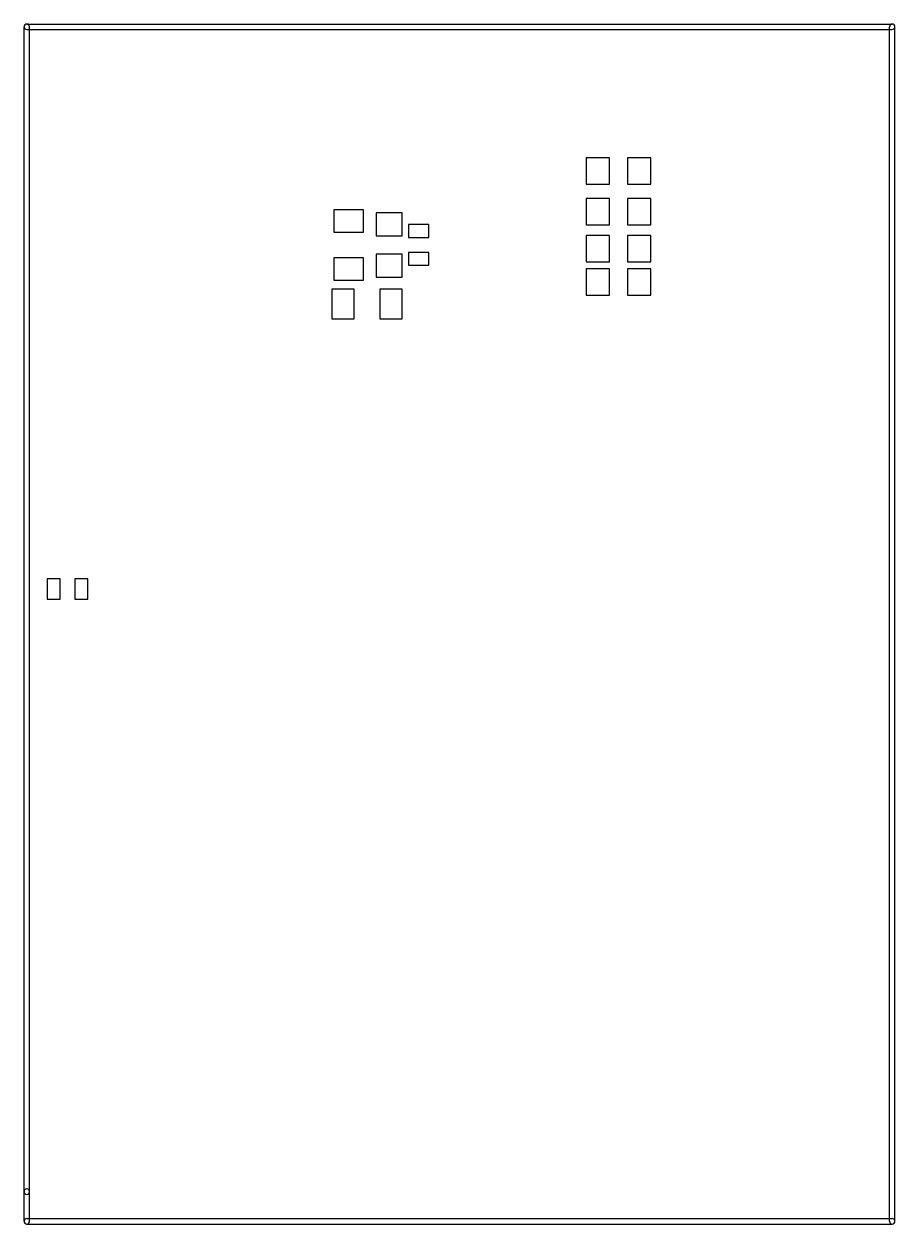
# Model space of a CAD drawing. Extents: x 4625 to 28175, y 45595 to 78045.
import ezdxf

# ---------------------------------------------------------------- set-up
doc = ezdxf.new("R2010")
doc.units = 0
doc.layers.add('BLACK', color=1, linetype='CONTINUOUS')

msp = doc.modelspace()

# ---------------------------------------------------------------- linework, layer by layer
at = {"layer": 'BLACK'}
for p, q in [((4625, 46470), (4625, 77970)), ((4700, 78045), (28100, 78045)), ((4700, 77895), (28100, 77895)), ((4775, 46470), (4775, 77970)), ((28025, 45670), (28025, 77970)), ((28175, 45670), (28175, 77970)), ((19827, 74424), (19827, 73716)), ((20455, 74424), (19827, 74424)), ((20455, 73716), (20455, 74424)), ((20945, 74424), (20945, 73716)), ((21573, 74424), (20945, 74424)), ((21573, 73716), (21573, 74424)), ((19827, 73716), (20455, 73716)), ((20945, 73716), (21573, 73716)), ((13800, 73020), (13000, 73020)), ((13000, 73020), (13000, 72420)), ((13800, 72420), (13800, 73020)), ((19827, 73324), (19827, 72616)), ((20455, 73324), (19827, 73324)), ((20455, 72616), (20455, 73324)), ((20945, 73324), (20945, 72616)), ((21573, 73324), (20945, 73324)), ((21573, 72616), (21573, 73324)), ((14854, 72943), (14146, 72943)), ((14146, 72943), (14146, 72315)), ((14854, 72315), (14854, 72943)), ((13000, 72420), (13800, 72420)), ((15575, 72620), (15025, 72620)), ((15025, 72620), (15025, 72270)), ((15575, 72270), (15575, 72620)), ((19827, 72616), (20455, 72616)), ((20945, 72616), (21573, 72616)), ((14146, 72315), (14854, 72315)), ((15025, 72270), (15575, 72270)), ((19827, 72324), (19827, 71616)), ((20455, 72324), (19827, 72324)), ((20455, 71616), (20455, 72324)), ((20945, 72324), (20945, 71616)), ((21573, 72324), (20945, 72324)), ((21573, 71616), (21573, 72324)), ((13800, 71720), (13000, 71720)), ((13000, 71720), (13000, 71120)), ((13800, 71120), (13800, 71720)), ((14854, 71825), (14146, 71825)), ((14146, 71825), (14146, 71197)), ((14854, 71197), (14854, 71825)), ((15575, 71870), (15025, 71870)), ((15025, 71870), (15025, 71520)), ((15575, 71520), (15575, 71870)), ((15025, 71520), (15575, 71520)), ((19827, 71616), (20455, 71616)), ((19827, 71424), (19827, 70716)), ((20455, 71424), (19827, 71424)), ((20455, 70716), (20455, 71424)), ((20945, 71616), (21573, 71616)), ((20945, 71424), (20945, 70716)), ((21573, 71424), (20945, 71424)), ((21573, 70716), (21573, 71424)), ((13000, 71120), (13800, 71120)), ((14146, 71197), (14854, 71197)), ((13550, 70870), (12950, 70870)), ((12950, 70870), (12950, 70070)), ((13550, 70070), (13550, 70870)), ((14850, 70870), (14250, 70870)), ((14250, 70870), (14250, 70070)), ((14850, 70070), (14850, 70870)), ((19827, 70716), (20455, 70716)), ((20945, 70716), (21573, 70716)), ((12950, 70070), (13550, 70070)), ((14250, 70070), (14850, 70070)), ((5250, 63045), (5250, 62495)), ((5600, 63045), (5250, 63045)), ((5600, 62495), (5600, 63045)), ((6000, 63045), (6000, 62495)), ((6350, 63045), (6000, 63045)), ((6350, 62495), (6350, 63045)), ((5250, 62495), (5600, 62495)), ((6000, 62495), (6350, 62495)), ((4625, 45670), (4625, 46470)), ((4775, 45670), (4775, 46470)), ((4700, 45745), (28100, 45745)), ((4700, 45595), (28100, 45595))]:
    msp.add_line(p, q, dxfattribs=at)
for centre, start, end in [((4700, 77970), 90, 270), ((4700, 77970), 360, 540), ((28100, 77970), 360, 540), ((28100, 77970), 270, 450), ((4700, 46470), 360, 540), ((4700, 46470), 180, 360), ((4700, 45670), 90, 270), ((4700, 45670), 180, 360), ((28100, 45670), 180, 360), ((28100, 45670), 270, 450)]:
    msp.add_arc(centre, 75, start, end, dxfattribs=at)

doc.saveas('drawing.dxf')
